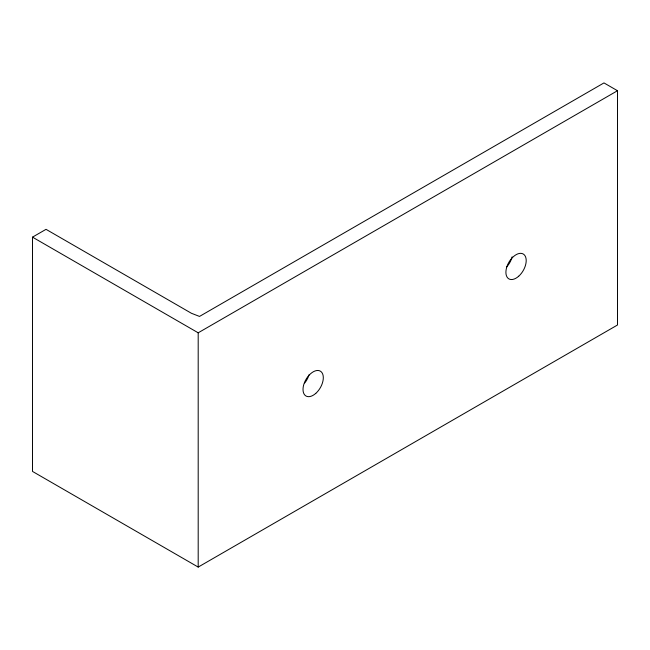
<?xml version="1.0" encoding="UTF-8"?>
<svg xmlns="http://www.w3.org/2000/svg" width="650" height="650" viewBox="0 0 650 650"><rect width="100%" height="100%" fill="white"/><g stroke="black" fill="none" stroke-linecap="round" stroke-linejoin="round"><path stroke-width="0.97" d="M32.5 237.144L46.028 229.336L191.433 313.284L199.509 316.428L603.972 82.916L617.5 90.724L617.5 325L198.193 567.084L32.5 471.421L32.5 237.144L198.193 332.808L617.5 90.724M198.193 332.808L198.193 567.084M512.135 256.839A14.349 8.279 -60 0 1 506.415 267.207M309.01 374.831A14.349 8.279 -60 0 1 304.712 382.972M315.794 393.364A14.349 8.279 -60 0 0 320.336 371.142A14.349 8.279 -60 0 0 303.363 386.197A14.349 8.279 -60 0 0 315.794 393.364M518.684 276.234A14.349 8.279 -60 0 0 523.226 254.004A14.349 8.279 -60 0 0 506.253 269.059A14.349 8.279 -60 0 0 518.684 276.234"/></g></svg>
